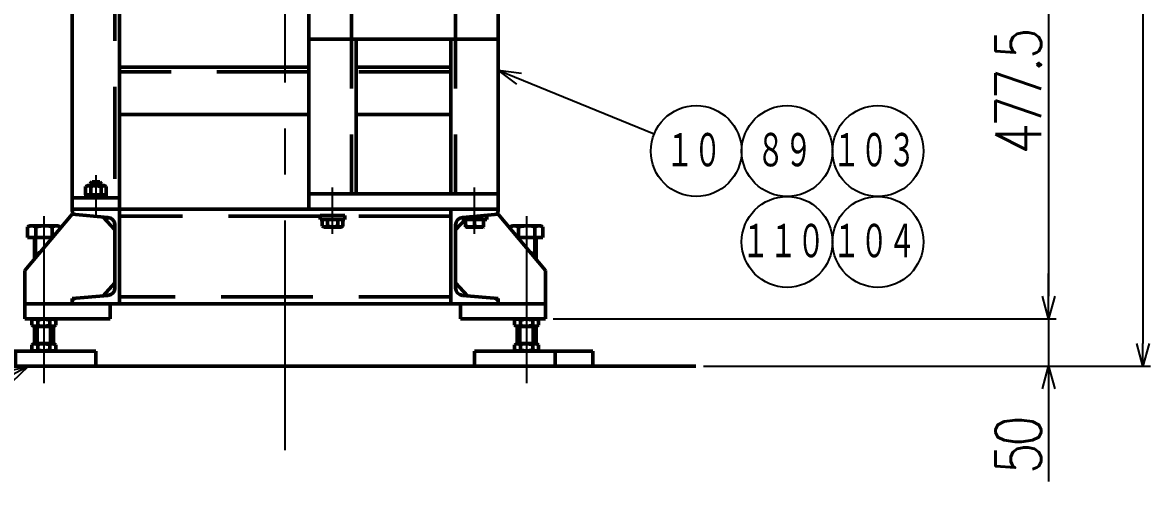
# Model space of a CAD drawing. Header units: millimetres. Extents: x -993 to 13147, y -7260 to 4342.
# Drawn here: x 2524 to 3716, y -7012 to -6507 of the extents above; entities that cross this region are included whole.
import ezdxf

# ---------------------------------------------------------------- set-up
doc = ezdxf.new("R2010")
doc.units = ezdxf.units.MM
doc.header["$LTSCALE"] = 7.649257
doc.linetypes.add('CENTER', pattern=[50.8, 31.75, -6.35, 6.35, -6.35])
doc.linetypes.add('DASHED', pattern=[19.05, 12.7, -6.35])
doc.layers.add('NoLayerName_001', color=7, linetype='Continuous')
doc.layers.add('NoLayerName_003', color=7, linetype='Continuous')
doc.styles.get("Standard").update_dxf_attribs({"font": 'txt', "bigfont": 'extfont2'})
doc.dimstyles.get("Standard").update_dxf_attribs({"dimtxt": 2.5, "dimasz": 2.5, "dimexe": 1.25, "dimexo": 0.625, "dimtad": 1, "dimzin": 0, "dimdsep": 46, "dimtxsty": 'Standard', "dimcen": 2.5, "dimadec": 0, "dimazin": 0, "dimtfac": 0.75, "dimtmove": 0, "dimatfit": 3, "dimfxl": 1, "dimarcsym": 0})

# ---------------------------------------------------------------- blocks, each defined once
blk = doc.blocks.new('_OPEN30')
at = {"color": 0, "linetype": 'ByBlock', "lineweight": -2}
for p, q in [((-1, 0.267949), (0, 0)), ((0, 0), (-1, -0.267949)), ((0, 0), (-1, 0))]:
    blk.add_line(p, q, dxfattribs=at)
blk = doc.blocks.new('*D1581')
at = {"layer": 'Defpoints', "color": 0}
for p in [(3097.7, -6342.3), (3076.7, -6819.8), (3608.3, -6819.8)]:
    blk.add_point(p, dxfattribs=at)
at = {"layer": 'NoLayerName_001', "color": 0, "linetype": 'Continuous', "lineweight": 25}
for p, q in [((3105.7, -6342.3), (3616.3, -6342.3)), ((3608.3, -6366.3), (3608.3, -6795.8)), ((3084.7, -6819.8), (3616.3, -6819.8))]:
    blk.add_line(p, q, dxfattribs=at)
at = {"layer": 'NoLayerName_001', "color": 0, "lineweight": 25, "xscale": 24, "yscale": 24, "zscale": 24}
for p, rotation in [((3608.3, -6342.3), 90), ((3608.3, -6819.8), 270)]:
    blk.add_blockref('_OPEN30', p, dxfattribs=dict(at, rotation=rotation))
at = {"layer": 'NoLayerName_001', "color": 2, "lineweight": 50, "insert": (3576.3, -6581.1), "char_height": 48, "attachment_point": 5, "rotation": 90}
blk.add_mtext('\\W0.8000;\\T0.8750;477.5', dxfattribs=at)
blk = doc.blocks.new('*D1583')
at = {"layer": 'Defpoints', "color": 0}
for p in [(3126.5, -5827.3), (3235.5, -6869.8), (3707.9, -6869.8)]:
    blk.add_point(p, dxfattribs=at)
at = {"layer": 'NoLayerName_001', "color": 0, "linetype": 'Continuous', "lineweight": 25}
for p, q in [((3134.5, -5827.3), (3715.9, -5827.3)), ((3707.9, -5851.3), (3707.9, -6845.8)), ((3243.5, -6869.8), (3715.9, -6869.8))]:
    blk.add_line(p, q, dxfattribs=at)
at = {"layer": 'NoLayerName_001', "color": 0, "lineweight": 25, "xscale": 24, "yscale": 24, "zscale": 24}
for p, rotation in [((3707.9, -5827.3), 90), ((3707.9, -6869.8), 270)]:
    blk.add_blockref('_OPEN30', p, dxfattribs=dict(at, rotation=rotation))
at = {"layer": 'NoLayerName_001', "color": 2, "lineweight": 50, "insert": (3675.9, -6348.6), "char_height": 48, "attachment_point": 5, "rotation": 90}
blk.add_mtext('\\W0.8000;\\T0.8750;1042.5', dxfattribs=at)
blk = doc.blocks.new('*D1584')
at = {"layer": 'Defpoints', "color": 0}
for p in [(3076.7, -6819.8), (3235.5, -6869.8), (3608.3, -6869.8)]:
    blk.add_point(p, dxfattribs=at)
at = {"layer": 'NoLayerName_001', "color": 0, "linetype": 'Continuous', "lineweight": 25}
for p, q in [((3608.3, -6795.8), (3608.3, -6771.8)), ((3084.7, -6819.8), (3616.3, -6819.8)), ((3608.3, -6819.8), (3608.3, -6869.8)), ((3243.5, -6869.8), (3616.3, -6869.8)), ((3608.3, -6869.8), (3608.3, -6991.4)), ((3608.3, -6893.8), (3608.3, -6917.8))]:
    blk.add_line(p, q, dxfattribs=at)
at = {"layer": 'NoLayerName_001', "color": 0, "lineweight": 25, "xscale": 24, "yscale": 24, "zscale": 24}
for p, rotation in [((3608.3, -6819.8), 270), ((3608.3, -6869.8), 90)]:
    blk.add_blockref('_OPEN30', p, dxfattribs=dict(at, rotation=rotation))
at = {"layer": 'NoLayerName_001', "color": 2, "lineweight": 50, "insert": (3576.3, -6954.6), "char_height": 48, "attachment_point": 5, "rotation": 90}
blk.add_mtext('\\W0.8000;\\T0.8750;50', dxfattribs=at)
blk = doc.blocks.new('JZB_0968')
at = {"layer": 'NoLayerName_001', "color": 7, "linetype": 'Continuous', "lineweight": 50}
for p, q in [((0, 767.5), (0, 783.5)), ((10, 783.5), (0, 783.5)), ((70, 783.5), (60, 783.5)), ((70, 767.5), (70, 783.5)), ((400, 767.5), (400, 783.5)), ((410, 783.5), (400, 783.5)), ((70, 767.5), (0, 767.5)), ((10, 767.5), (10, 765.6)), ((60, 448), (60, 767.5)), ((460, 767.5), (400, 767.5)), ((410, 767.5), (410, 667.5)), ((460, 765.6), (460, 767.5)), ((10, 673), (10, 762)), ((10, 762), (47.7, 758.7)), ((55, 745.5), (42.5, 759.1)), ((427.5, 759.1), (415, 745.5)), ((422.3, 758.7), (460, 762)), ((55, 750.7), (55, 684.3)), ((415, 684.3), (415, 750.7)), ((410, 717.5), (60, 717.5)), ((42.5, 675.9), (55, 689.5)), ((415, 689.5), (425, 678.6)), ((47.7, 676.3), (10, 673)), ((10, 669.4), (10, 448)), ((10, 667.5), (460, 667.5)), ((460, 673), (422.3, 676.3)), ((427.3, 676.1), (427.5, 675.9)), ((460, 667.5), (460, 669.4)), ((410, 666), (410, 417.5)), ((460, 521.5), (460, 405.9)), ((10, 275), (10, 0)), ((60, 275), (60, 0)), ((260, 150), (60, 150)), ((410, 150), (310, 150)), ((260, 100), (60, 100)), ((410, 100), (310, 100)), ((60, 12), (10, 12))]:
    blk.add_line(p, q, dxfattribs=at)
at = {"layer": 'NoLayerName_001', "color": 3, "linetype": 'DASHED', "lineweight": 50}
for p, q in [((410, 712.5), (60, 712.5)), ((55, 667.5), (55, 448)), ((415, 661.5), (415, 416.6)), ((55, 275), (55, 12)), ((260, 145), (60, 145)), ((410, 145), (310, 145))]:
    blk.add_line(p, q, dxfattribs=at)
at = {"layer": 'NoLayerName_001', "color": 7, "linetype": 'Continuous', "lineweight": 50}
for centre, radius, start, end in [((14, 765.6), 4, 180, 265), ((456, 765.6), 4, 275, 0), ((47, 750.7), 8, 0, 85), ((423, 750.7), 8, 95, 180), ((47, 684.3), 8, 275, 0), ((423, 684.3), 8, 180, 265), ((14, 669.4), 4, 95, 180), ((456, 669.4), 4, 0, 85)]:
    blk.add_arc(centre, radius, start, end, dxfattribs=at)
blk = doc.blocks.new('JZB_0990')
at = {"layer": 'NoLayerName_001', "color": 7, "linetype": 'Continuous', "lineweight": 50}
blk.add_line((0, 1), (0, 0), dxfattribs=at)
blk = doc.blocks.new('JZB_0991')
at = {"layer": 'NoLayerName_001', "color": 7, "linetype": 'Continuous', "lineweight": 50}
for p, q in [((50, 110.5), (0, 51)), ((50, 116), (300, 116)), ((50, 114.1), (50, 116)), ((87.7, 107.2), (50, 110.5)), ((95, 94), (82.5, 107.6)), ((100, 116), (100, 16)), ((450, 116), (500, 116)), ((450, 16), (450, 116)), ((500, 110.5), (462.3, 107.2)), ((467.5, 107.6), (467.3, 107.4)), ((500, 116), (500, 114.1)), ((500, 110.5), (550, 51)), ((95, 32.8), (95, 99.2)), ((465, 104.9), (455, 94)), ((455, 99.2), (455, 32.8)), ((0, 0), (0, 51)), ((550, 0), (550, 51)), ((82.5, 24.4), (95, 38)), ((455, 38), (467.5, 24.4)), ((50, 21.5), (87.7, 24.8)), ((462.3, 24.8), (500, 21.5)), ((550, 16), (0, 16)), ((50, 16), (50, 21.5)), ((90, 0), (90, 16)), ((460, 0), (460, 16)), ((500, 21.5), (500, 16)), ((0, 0), (90, 0)), ((460, 0), (550, 0))]:
    blk.add_line(p, q, dxfattribs=at)
at = {"layer": 'NoLayerName_001', "color": 3, "linetype": 'DASHED', "lineweight": 50}
for p, q in [((312, 108.5), (100, 108.5)), ((450, 108.5), (338, 108.5)), ((450, 23.5), (100, 23.5))]:
    blk.add_line(p, q, dxfattribs=at)
at = {"layer": 'NoLayerName_001', "color": 7, "linetype": 'Continuous', "lineweight": 50}
for centre, radius, start, end in [((54, 114.1), 4, 180, 265), ((496, 114.1), 4, 275, 0), ((87, 99.2), 8, 0, 85), ((463, 99.2), 8, 95, 180), ((87, 32.8), 8, 275, 0), ((463, 32.8), 8, 180, 265), ((54, 17.9), 4, 95, 180), ((496, 17.9), 4, 0, 85)]:
    blk.add_arc(centre, radius, start, end, dxfattribs=at)
blk = doc.blocks.new('JZB_0992')
at = {"layer": 'NoLayerName_003', "color": 7, "linetype": 'Continuous', "lineweight": 50}
for p, q in [((11, 104), (13, 104)), ((14, 103), (11.9, 103)), ((14, 103), (13, 104)), ((14, 100.5), (14, 103)), ((0, 26), (0, 8)), ((14, 8), (14, 26)), ((0, 0), (0, 0)), ((14, 0), (14, 0))]:
    blk.add_line(p, q, dxfattribs=at)
blk = doc.blocks.new('JZB_0993')
at = {"layer": 'NoLayerName_001', "color": 7, "linetype": 'Continuous', "lineweight": 50}
for p, q in [((2.3, 124.5), (0, 123.2)), ((0, 123.2), (0, 121.4)), ((32.3, 124.5), (2.3, 124.5)), ((8.7, 123.2), (8.7, 112)), ((26, 123.2), (26, 112)), ((34.6, 123.2), (32.3, 124.5)), ((34.6, 123.2), (34.6, 112)), ((7.9, 112), (34.6, 112)), ((27.3, 88.9), (27.3, 112)), ((7.3, 18), (7.3, 0)), ((27.3, 0), (27.3, 18))]:
    blk.add_line(p, q, dxfattribs=at)
at = {"layer": 'NoLayerName_001', "color": 3, "linetype": 'Continuous', "lineweight": 50}
for p, q in [((26.1, 112), (26.1, 90.4)), ((8.6, 0), (8.6, 18)), ((26.1, 18), (26.1, 0))]:
    blk.add_line(p, q, dxfattribs=at)
at = {"layer": 'NoLayerName_001', "color": 7, "linetype": 'Continuous', "lineweight": 50}
for points, start_tangent, end_tangent in [([(0, 123.2), (2.1, 124.1), (4.3, 124.5)], (0.909115, 0.416546), (0.986422, 0.164229)), ([(4.3, 124.5), (4.6, 124.5), (6.7, 124.1), (8.7, 123.2)], (0.999719, -0.023692), (0.906686, -0.421807)), ([(8.7, 123.2), (10.8, 123.7), (17.3, 124.5)], (0.967923, 0.251248), (0.992966, 0.118399)), ([(17.3, 124.5), (19.7, 124.4), (26, 123.2)], (0.998985, -0.045034), (0.981386, -0.192044)), ([(26, 123.2), (28.1, 124.1), (30.3, 124.5)], (0.909115, 0.416546), (0.986422, 0.164229)), ([(30.3, 124.5), (30.6, 124.5), (32.6, 124.1), (34.6, 123.2)], (0.999719, -0.023692), (0.906686, -0.421807))]:
    blk.add_spline(points, degree=3, dxfattribs=dict(at, start_tangent=start_tangent, end_tangent=end_tangent))
blk = doc.blocks.new('JZB_0994')
at = {"layer": 'NoLayerName_001', "color": 7, "linetype": 'Continuous', "lineweight": 50}
for p, q in [((2.2, 8), (0, 6.7)), ((0, 6.7), (0, 1.3)), ((0, 1.3), (2.2, 0)), ((23.2, 8), (2.2, 8)), ((6.4, 6.7), (6.4, 1.3)), ((19.1, 6.7), (19.1, 1.3)), ((25.4, 6.7), (23.2, 8)), ((23.2, 0), (25.4, 1.3)), ((25.4, 6.7), (25.4, 1.3)), ((23.2, 0), (2.2, 0))]:
    blk.add_line(p, q, dxfattribs=at)
for points, start_tangent, end_tangent in [([(6.4, 6.7), (4.7, 7.5), (2.9, 7.7), (0, 6.7)], (-0.912262, 0.409606), (-0.949268, -0.314469)), ([(0, 1.3), (1.7, 0.5), (3.4, 0.3), (6.4, 1.3)], (0.912262, -0.409606), (0.949268, 0.314469)), ([(19.1, 6.7), (14.5, 7.6), (11.2, 7.7), (8, 7.2), (6.4, 6.7)], (-0.981278, 0.192599), (-0.968065, -0.250698)), ([(6.4, 1.3), (8, 0.8), (11.2, 0.4), (14.5, 0.4), (19.1, 1.3)], (0.968065, -0.250698), (0.981278, 0.192599)), ([(25.4, 6.7), (23.7, 7.5), (22, 7.7), (19.1, 6.7)], (-0.912262, 0.409606), (-0.949268, -0.314469)), ([(19.1, 1.3), (20.7, 0.5), (22.5, 0.3), (25.4, 1.3)], (0.912262, -0.409606), (0.949268, 0.314469))]:
    blk.add_spline(points, degree=3, dxfattribs=dict(at, start_tangent=start_tangent, end_tangent=end_tangent))
blk = doc.blocks.new('JZB_0995')
at = {"layer": 'NoLayerName_001', "color": 7, "linetype": 'Continuous', "lineweight": 50}
for p, q in [((2.2, 8), (0, 6.7)), ((0, 6.7), (0, 1.3)), ((0, 1.3), (2.2, 0)), ((23.2, 0), (2.2, 0)), ((6.4, 6.7), (6.4, 1.3)), ((19.1, 6.7), (19.1, 1.3)), ((25.4, 6.7), (23.2, 8)), ((23.2, 0), (25.4, 1.3)), ((25.4, 6.7), (25.4, 1.3))]:
    blk.add_line(p, q, dxfattribs=at)
for points, start_tangent, end_tangent in [([(6.4, 6.7), (4.7, 7.5), (2.9, 7.7), (0, 6.7)], (-0.912262, 0.409606), (-0.949268, -0.314469)), ([(0, 1.3), (1.7, 0.5), (3.4, 0.3), (6.4, 1.3)], (0.912262, -0.409606), (0.949268, 0.314469)), ([(19.1, 6.7), (14.5, 7.6), (11.2, 7.7), (8, 7.2), (6.4, 6.7)], (-0.981278, 0.192599), (-0.968065, -0.250698)), ([(6.4, 1.3), (8, 0.8), (11.2, 0.4), (14.5, 0.4), (19.1, 1.3)], (0.968065, -0.250698), (0.981278, 0.192599)), ([(25.4, 6.7), (23.7, 7.5), (22, 7.7), (19.1, 6.7)], (-0.912262, 0.409606), (-0.949268, -0.314469)), ([(19.1, 1.3), (20.7, 0.5), (22.5, 0.3), (25.4, 1.3)], (0.912262, -0.409606), (0.949268, 0.314469))]:
    blk.add_spline(points, degree=3, dxfattribs=dict(at, start_tangent=start_tangent, end_tangent=end_tangent))
blk = doc.blocks.new('JZB_0996')
at = {"layer": 'NoLayerName_001', "color": 7, "linetype": 'Continuous', "lineweight": 50}
for p, q in [((0, 8), (0, 0.3)), ((0, 0.3), (0.5, 0)), ((3.5, 10.8), (3.5, 10.7)), ((9.5, 8), (9.5, 1.1)), ((15.5, 11.8), (15.5, 11.9)), ((18.5, 0), (19, 0.3)), ((19, 8), (19, 0.3)), ((18.5, 0), (0.5, 0))]:
    blk.add_line(p, q, dxfattribs=at)
at = {"layer": 'NoLayerName_001', "color": 7, "linetype": 'Continuous', "lineweight": 50, "start_tangent": (-0.968004, -0.250936), "end_tangent": (-0.982197, 0.187856)}
for points in [[(9.5, 1.1), (7, 0.5), (4.4, 0.3), (0, 1.1)], [(19, 1.1), (16.5, 0.5), (13.9, 0.3), (9.5, 1.1)]]:
    blk.add_spline(points, degree=3, dxfattribs=at)
blk = doc.blocks.new('JZB_0997')
at = {"layer": 'NoLayerName_001', "color": 7, "linetype": 'Continuous', "lineweight": 50}
for p, q in [((0, 2), (26, 4.5)), ((0, 0), (0, 2)), ((26, 4.5), (26, 0)), ((26, 0), (0, 0))]:
    blk.add_line(p, q, dxfattribs=at)
blk = doc.blocks.new('JZB_0998')
at = {"layer": 'NoLayerName_001', "color": 7, "linetype": 'Continuous', "lineweight": 50}
for p, q in [((0, 0), (0, 16)), ((125, 16), (0, 16)), ((40, 16), (40, 0)), ((125, 0), (125, 16)), ((0, 0), (125, 0))]:
    blk.add_line(p, q, dxfattribs=at)
blk = doc.blocks.new('JZB_0999')
at = {"layer": 'NoLayerName_003', "color": 7, "linetype": 'Continuous', "lineweight": 50}
for p, q in [((1, 104), (0, 103)), ((0, 103), (0, 100.5)), ((2.1, 103), (0, 103)), ((1, 104), (3, 104)), ((0, 26), (0, 8)), ((14, 8), (14, 26)), ((0, 0), (0, 0)), ((14, 0), (14, 0))]:
    blk.add_line(p, q, dxfattribs=at)
blk = doc.blocks.new('JZB_1000')
at = {"layer": 'NoLayerName_001', "color": 7, "linetype": 'Continuous', "lineweight": 50}
for p, q in [((2.3, 124.5), (0, 123.2)), ((0, 123.2), (0, 112)), ((32.3, 124.5), (2.3, 124.5)), ((8.7, 123.2), (8.7, 112)), ((26, 123.2), (26, 112)), ((34.6, 123.2), (32.3, 124.5)), ((34.6, 123.2), (34.6, 121.4)), ((0, 112), (26.7, 112)), ((7.3, 112), (7.3, 88.9)), ((7.3, 18), (7.3, 0)), ((27.3, 0), (27.3, 18))]:
    blk.add_line(p, q, dxfattribs=at)
at = {"layer": 'NoLayerName_001', "color": 3, "linetype": 'Continuous', "lineweight": 50}
for p, q in [((8.6, 112), (8.6, 90.4)), ((8.6, 18), (8.6, 0)), ((26.1, 0), (26.1, 18))]:
    blk.add_line(p, q, dxfattribs=at)
at = {"layer": 'NoLayerName_001', "color": 7, "linetype": 'Continuous', "lineweight": 50}
for points, start_tangent, end_tangent in [([(0, 123.2), (2.1, 124.1), (4.3, 124.5)], (0.909115, 0.416546), (0.986422, 0.164229)), ([(4.3, 124.5), (4.6, 124.5), (6.7, 124.1), (8.7, 123.2)], (0.999719, -0.023692), (0.906686, -0.421807)), ([(8.7, 123.2), (10.8, 123.7), (17.3, 124.5)], (0.967923, 0.251248), (0.992966, 0.118399)), ([(17.3, 124.5), (19.7, 124.4), (26, 123.2)], (0.998985, -0.045034), (0.981386, -0.192044)), ([(26, 123.2), (28.1, 124.1), (30.3, 124.5)], (0.909115, 0.416546), (0.986422, 0.164229)), ([(30.3, 124.5), (30.6, 124.5), (32.6, 124.1), (34.6, 123.2)], (0.999719, -0.023692), (0.906686, -0.421807))]:
    blk.add_spline(points, degree=3, dxfattribs=dict(at, start_tangent=start_tangent, end_tangent=end_tangent))
blk = doc.blocks.new('JZB_1001')
at = {"layer": 'NoLayerName_001', "color": 7, "linetype": 'Continuous', "lineweight": 50}
for p, q in [((2, 41), (0, 39)), ((0, 39), (12, 39)), ((0, 39), (0, 37.1)), ((10, 41), (2, 41)), ((12, 39), (10, 41)), ((12, 37.1), (12, 39)), ((17, 1), (17, 0))]:
    blk.add_line(p, q, dxfattribs=at)
blk = doc.blocks.new('JZB_1002')
at = {"layer": 'NoLayerName_001', "color": 7, "linetype": 'Continuous', "lineweight": 50}
for p, q in [((2, 10), (0, 8.9)), ((0, 0), (0, 8.9)), ((21.9, 0), (0, 0)), ((20, 10), (2, 10)), ((5.5, 0), (5.5, 8.9)), ((16.5, 0), (16.5, 8.9)), ((21.9, 8.9), (20, 10)), ((21.9, 0), (21.9, 8.9))]:
    blk.add_line(p, q, dxfattribs=at)
for points, start_tangent, end_tangent in [([(5.5, 8.9), (4, 9.5), (2.5, 9.7), (0, 8.9)], (-0.912262, 0.409607), (-0.949268, -0.314468)), ([(16.5, 8.9), (15, 9.2), (9.5, 9.6), (5.5, 8.9)], (-0.968088, 0.250611), (-0.98126, -0.192686)), ([(21.9, 8.9), (20.5, 9.5), (19, 9.7), (16.5, 8.9)], (-0.912262, 0.409607), (-0.949268, -0.314468))]:
    blk.add_spline(points, degree=3, dxfattribs=dict(at, start_tangent=start_tangent, end_tangent=end_tangent))
blk = doc.blocks.new('JZB_1003')
at = {"layer": 'NoLayerName_001', "color": 7, "linetype": 'Continuous', "lineweight": 50}
for p, q in [((5.3, 2), (0, 2.5)), ((5.3, 0), (5.3, 2)), ((2.3, 0), (5.3, 0))]:
    blk.add_line(p, q, dxfattribs=at)
blk = doc.blocks.new('JZB_1004')
at = {"layer": 'NoLayerName_001', "color": 7, "linetype": 'Continuous', "lineweight": 50}
blk.add_line((21.5, 0), (21.5, 3), dxfattribs=at)
for centre, start_param, end_param in [((10.7, 4.6), 1.642337, 1.779908), ((10.7, -1.6), 1.430805, 1.499256)]:
    blk.add_ellipse(centre, major_axis=(0, 22), ratio=0.487733, start_param=start_param, end_param=end_param, dxfattribs=at)
blk = doc.blocks.new('JZB_1005')
at = {"layer": 'NoLayerName_001', "color": 7, "linetype": 'Continuous', "lineweight": 50}
for p, q in [((2.2, 8), (0, 6.7)), ((0, 6.7), (0, 1.3)), ((0, 1.3), (2.2, 0)), ((23.2, 8), (2.2, 8)), ((6.4, 6.7), (6.4, 1.3)), ((19.1, 6.7), (19.1, 1.3)), ((25.4, 6.7), (23.2, 8)), ((23.2, 0), (25.4, 1.3)), ((25.4, 6.7), (25.4, 1.3)), ((23.2, 0), (2.2, 0))]:
    blk.add_line(p, q, dxfattribs=at)
for points, start_tangent, end_tangent in [([(6.4, 6.7), (4.7, 7.5), (2.9, 7.7), (0, 6.7)], (-0.912262, 0.409606), (-0.949268, -0.314469)), ([(0, 1.3), (1.7, 0.5), (3.4, 0.3), (6.4, 1.3)], (0.912262, -0.409606), (0.949268, 0.314469)), ([(19.1, 6.7), (14.5, 7.6), (11.2, 7.7), (8, 7.2), (6.4, 6.7)], (-0.981278, 0.192599), (-0.968065, -0.250698)), ([(6.4, 1.3), (8, 0.8), (11.2, 0.4), (14.5, 0.4), (19.1, 1.3)], (0.968065, -0.250698), (0.981278, 0.192599)), ([(25.4, 6.7), (23.7, 7.5), (22, 7.7), (19.1, 6.7)], (-0.912262, 0.409606), (-0.949268, -0.314469)), ([(19.1, 1.3), (20.7, 0.5), (22.5, 0.3), (25.4, 1.3)], (0.912262, -0.409606), (0.949268, 0.314469))]:
    blk.add_spline(points, degree=3, dxfattribs=dict(at, start_tangent=start_tangent, end_tangent=end_tangent))
blk = doc.blocks.new('JZB_1006')
at = {"layer": 'NoLayerName_001', "color": 7, "linetype": 'Continuous', "lineweight": 50}
for p, q in [((2.2, 8), (0, 6.7)), ((0, 6.7), (0, 1.3)), ((0, 1.3), (2.2, 0)), ((23.2, 0), (2.2, 0)), ((6.4, 6.7), (6.4, 1.3)), ((19.1, 6.7), (19.1, 1.3)), ((25.4, 6.7), (23.2, 8)), ((23.2, 0), (25.4, 1.3)), ((25.4, 6.7), (25.4, 1.3))]:
    blk.add_line(p, q, dxfattribs=at)
for points, start_tangent, end_tangent in [([(6.4, 6.7), (4.7, 7.5), (2.9, 7.7), (0, 6.7)], (-0.912262, 0.409606), (-0.949268, -0.314469)), ([(0, 1.3), (1.7, 0.5), (3.4, 0.3), (6.4, 1.3)], (0.912262, -0.409606), (0.949268, 0.314469)), ([(19.1, 6.7), (14.5, 7.6), (11.2, 7.7), (8, 7.2), (6.4, 6.7)], (-0.981278, 0.192599), (-0.968065, -0.250698)), ([(6.4, 1.3), (8, 0.8), (11.2, 0.4), (14.5, 0.4), (19.1, 1.3)], (0.968065, -0.250698), (0.981278, 0.192599)), ([(25.4, 6.7), (23.7, 7.5), (22, 7.7), (19.1, 6.7)], (-0.912262, 0.409606), (-0.949268, -0.314469)), ([(19.1, 1.3), (20.7, 0.5), (22.5, 0.3), (25.4, 1.3)], (0.912262, -0.409606), (0.949268, 0.314469))]:
    blk.add_spline(points, degree=3, dxfattribs=dict(at, start_tangent=start_tangent, end_tangent=end_tangent))
blk = doc.blocks.new('JZB_1007')
at = {"layer": 'NoLayerName_001', "color": 7, "linetype": 'Continuous', "lineweight": 50}
for p, q in [((80, 259.5), (90, 269.5)), ((90, 269.5), (190, 269.5)), ((190, 269.5), (200, 259.5)), ((80, 229.5), (80, 259.5)), ((200, 0), (200, 259.5)), ((0, 0), (0, 245.5)), ((0, 245.5), (80, 245.5)), ((200, 229.5), (0, 229.5)), ((200, 179.5), (0, 179.5)), ((50, 179.5), (50, 16)), ((150, 179.5), (150, 16)), ((0, 16), (200, 16)), ((150, 0), (0, 0))]:
    blk.add_line(p, q, dxfattribs=at)
at = {"layer": 'NoLayerName_001', "color": 3, "linetype": 'DASHED', "lineweight": 50}
for p, q in [((200, 224.5), (0, 224.5)), ((45, 224.5), (45, 16)), ((155, 224.5), (155, 16))]:
    blk.add_line(p, q, dxfattribs=at)
blk = doc.blocks.new('JZB_1028')
at = {"layer": 'NoLayerName_001', "color": 7, "linetype": 'Continuous', "lineweight": 50}
for p, q in [((125, 16), (0, 16)), ((0, 0), (0, 16)), ((85, 0), (85, 16)), ((125, 16), (125, 0)), ((0, 0), (125, 0))]:
    blk.add_line(p, q, dxfattribs=at)
blk = doc.blocks.new('JZB_1029')
at = {"layer": 'NoLayerName_001', "color": 3, "linetype": 'DASHED', "lineweight": 50}
for p, q in [((0, 4.5), (0, 0)), ((26, 4.5), (0, 4.5)), ((26, 4.5), (26, 0)), ((26, 0), (0, 0))]:
    blk.add_line(p, q, dxfattribs=at)
blk = doc.blocks.new('JZB_1030')
at = {"layer": 'NoLayerName_001', "color": 3, "linetype": 'DASHED', "lineweight": 50}
for p, q in [((0, 8), (0, 1.1)), ((0, 1.1), (2, 0)), ((5.5, 8), (5.5, 1.1)), ((16.5, 8), (16.5, 1.1)), ((20, 0), (21.9, 1.1)), ((21.9, 8), (21.9, 1.1)), ((2, 0), (20, 0))]:
    blk.add_line(p, q, dxfattribs=at)
for points, start_tangent, end_tangent in [([(5.5, 1.1), (4, 0.5), (2.5, 0.3), (0, 1.1)], (-0.912262, -0.409607), (-0.949268, 0.314468)), ([(16.5, 1.1), (15, 0.8), (9.5, 0.4), (5.5, 1.1)], (-0.968088, -0.250611), (-0.98126, 0.192686)), ([(21.9, 1.1), (20.5, 0.5), (19, 0.3), (16.5, 1.1)], (-0.912262, -0.409607), (-0.949268, 0.314468))]:
    blk.add_spline(points, degree=3, dxfattribs=dict(at, start_tangent=start_tangent, end_tangent=end_tangent))
blk = doc.blocks.new('DIM_0018')
at = {"color": 3, "linetype": 'Continuous', "lineweight": 25}
for points in [[(221.9, 141.7), (90.3, 70.8)], [(197.8, 136), (221.9, 141.7), (203.9, 124.7)]]:
    blk.add_lwpolyline(points, dxfattribs=at)
blk.add_circle((48, 48), 48, dxfattribs=at)
at = {"color": 2, "linetype": 'Continuous', "lineweight": 50, "width": 0.666667}
blk.add_text('２４', height=40, dxfattribs=at).set_placement((16, 28))
blk = doc.blocks.new('DIM_0020')
at = {"color": 3, "linetype": 'Continuous', "lineweight": 25}
for points in [[(19.8, 214.5), (0, 229.5), (24.6, 226.4)], [(0, 229.5), (164.7, 162.2)]]:
    blk.add_lwpolyline(points, dxfattribs=at)
for centre in [(209.2, 144), (305.2, 144), (401.2, 144), (305.2, 48), (401.2, 48)]:
    blk.add_circle(centre, 48, dxfattribs=at)
at = {"color": 2, "linetype": 'Continuous', "lineweight": 50, "width": 0.666667}
for s, p in [('１０', (177.2, 124)), ('８９', (273.2, 124)), ('１０３', (353.2, 124)), ('１１０', (257.2, 28)), ('１０４', (353.2, 28))]:
    blk.add_text(s, height=40, dxfattribs=at).set_placement(p)

msp = doc.modelspace()

# ---------------------------------------------------------------- linework, layer by layer
at = {"layer": 'NoLayerName_001', "color": 4, "linetype": 'CENTER', "lineweight": 25}
for p, q in [((2801.7467, -6958.5186), (2801.7467, -5601.1278)), ((2601.7467, -6667.8819), (2601.7467, -6710.8005)), ((2851.7467, -6729.8819), (2851.7467, -6680.8005)), ((3001.7467, -6729.8819), (3001.7467, -6680.8005)), ((2546.7467, -6711.3002), (2546.7467, -6887.6689)), ((3056.7467, -6711.3002), (3056.7467, -6887.6689))]:
    msp.add_line(p, q, dxfattribs=at)
at = {"layer": 'NoLayerName_001', "color": 3, "linetype": 'Continuous', "lineweight": 50}
msp.add_line((3235.5201, -6869.8005), (2426.7467, -6869.8005), dxfattribs=at)

# ---------------------------------------------------------------- block references
at = {"layer": 'NoLayerName_001'}
for name, p in [('JZB_0968', (2566.7467, -6703.8005)), ('JZB_1007', (2826.7467, -6703.8005)), ('JZB_1002', (2590.777, -6688.8005)), ('JZB_1001', (2595.7467, -6715.9141)), ('JZB_1004', (2591.0242, -6691.8005)), ('JZB_0991', (2526.7467, -6819.8005)), ('JZB_1003', (2609.4731, -6714.8819)), ('JZB_1029', (2838.7467, -6714.8819)), ('JZB_1030', (2840.777, -6722.8819)), ('JZB_0997', (2988.7467, -6714.8819)), ('JZB_0990', (2990.777, -6715.9141)), ('JZB_0996', (2992.2467, -6722.8819)), ('JZB_1000', (2529.4261, -6845.8002)), ('JZB_0993', (3039.4261, -6845.8002)), ('JZB_0999', (2539.7467, -6853.8005)), ('JZB_0992', (3049.7467, -6853.8005)), ('JZB_1006', (2534.0449, -6827.8005)), ('JZB_0995', (3044.0449, -6827.8005)), ('JZB_1005', (2534.0449, -6853.8002)), ('JZB_0994', (3044.0449, -6853.8002)), ('JZB_0998', (2476.7467, -6869.8005)), ('JZB_1028', (3001.7467, -6869.8005))]:
    msp.add_blockref(name, p, dxfattribs=at)
at = {"layer": 'NoLayerName_001', "color": 3, "linetype": 'Continuous', "lineweight": 25}
for name, p in [('DIM_0020', (3026.7467, -6786.4403)), ('DIM_0018', (2308.4864, -7011.5129))]:
    msp.add_blockref(name, p, dxfattribs=at)

# ---------------------------------------------------------------- dimensions: what is measured, and where the dimension line sits
at = {"layer": 'NoLayerName_001', "color": 3, "linetype": 'Continuous', "lineweight": 50}
for base, p1, p2, picture, middle in [((3707.8535, -6869.8005), (3126.5467, -5827.3005), (3235.5201, -6869.8005), '*D1583', (3707.8535, -6348.5505)), ((3608.3495, -6819.8005), (3097.7467, -6342.3005), (3076.7467, -6819.8005), '*D1581', (3608.3495, -6581.0505)), ((3608.3495, -6869.8005), (3076.7467, -6819.8005), (3235.5201, -6869.8005), '*D1584', (3608.3495, -6954.6005))]:
    dim = msp.add_linear_dim(base=base, p1=p1, p2=p2, angle=270, text='\\W0.8000;\\T0.8750;<>', dimstyle='Standard', override={"dimtxt": 48, "dimasz": 24, "dimexe": 8, "dimexo": 8, "dimgap": 8, "dimdec": 3, "dimzin": 8, "dimblk": 'OPEN30', "dimclrd": 0, "dimclre": 0, "dimclrt": 2, "dimtp": 0, "dimtm": 0, "dimlwd": 25, "dimlwe": 25}, dxfattribs=at)
    dim.commit()
    dim.dimension.update_dxf_attribs({"geometry": picture, "text_midpoint": middle, "dimtype": 160})

doc.saveas('drawing.dxf')
